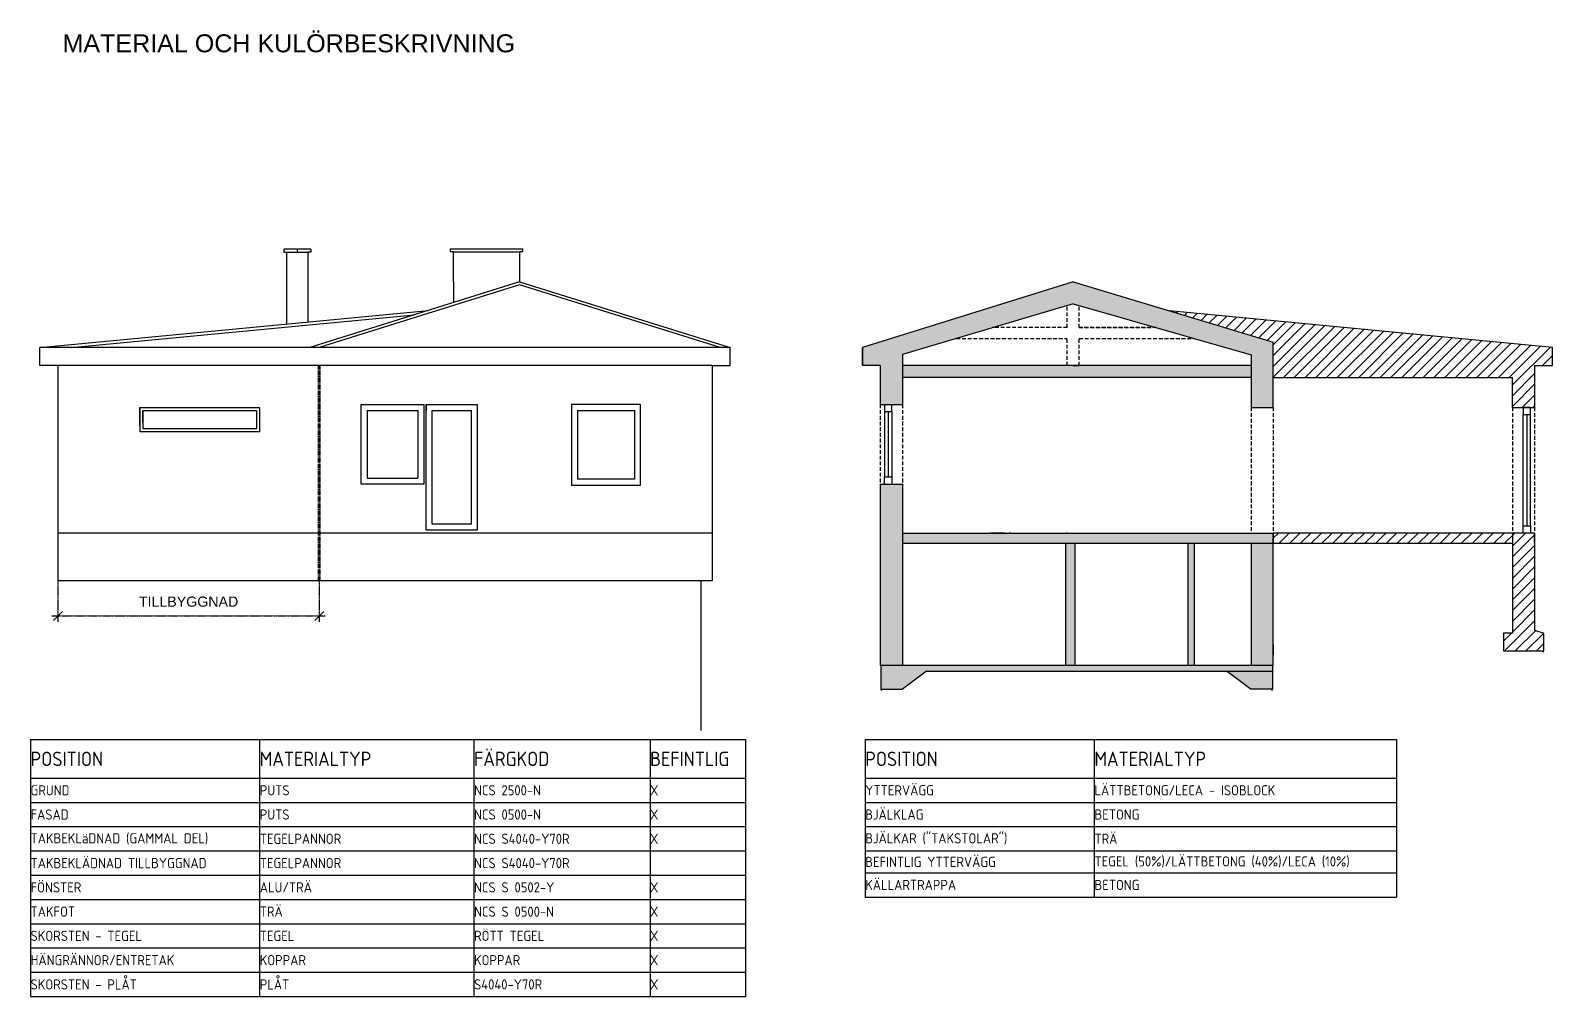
# Model space of a CAD drawing. Header units: millimetres. Extents: x -90687 to 89961, y -57823 to 169777.
# Drawn here: x -47754 to -22304, y -57823 to -41675 of the extents above; entities that cross this region are included whole.
import ezdxf

# ---------------------------------------------------------------- set-up
doc = ezdxf.new("R2010")
doc.units = ezdxf.units.MM
doc.linetypes.add('CENTER2', pattern=[28.575, 19.05, -3.175, 3.175, -3.175])
doc.linetypes.add('HIDDEN', pattern=[9.525, 6.35, -3.175])
doc.layers.get('0').update_dxf_attribs({"color": 1})
for name, color, linetype in [('Angivelser', 7, 'Continuous'), ('Förtydligande', 8, 'CENTER2'), ('Grundritningar', 1, 'Continuous'), ('Rörelsefogar', 1, 'CENTER2')]:
    doc.layers.add(name, color=color, linetype=linetype)
doc.styles.add('ISO', font='isocp.shx')
doc.styles.get("Standard").update_dxf_attribs({"font": 'Arial.ttf', "height": 170})
doc.dimstyles.new('Egen dimension', dxfattribs={"dimscale": 10, "dimtxt": 2.5, "dimasz": 15, "dimexe": 10, "dimexo": 0.625, "dimgap": 15, "dimtad": 1, "dimlfac": 0.001, "dimtxsty": 'Standard', "dimblk": 'OBLIQUE', "dimblk1": 'OBLIQUE', "dimblk2": 'OBLIQUE', "dimcen": 20, "dimdle": 10, "dimadec": 0, "dimazin": 0, "dimtfac": 1, "dimtmove": 0, "dimatfit": 3, "dimldrblk": 'OPEN90', "dimfxl": 1, "dimarcsym": 0})

# ---------------------------------------------------------------- blocks, each defined once
blk = doc.blocks.new('_Oblique')
at = {"color": 0, "linetype": 'ByBlock', "lineweight": -2}
blk.add_line((-0.5, -0.5), (0.5, 0.5), dxfattribs=at)
blk = doc.blocks.new('*D193')
at = {"layer": 'Defpoints', "color": 0, "transparency": 16777216}
for p in [(-47295, -50877), (-42925, -50877), (-42925, -51460)]:
    blk.add_point(p, dxfattribs=at)
at = {"layer": 'Förtydligande', "color": 0, "lineweight": -2, "transparency": 16777216}
for p, q in [((-47295, -50883), (-47295, -51560)), ((-42925, -50883), (-42925, -51560)), ((-47395, -51460), (-42825, -51460))]:
    blk.add_line(p, q, dxfattribs=at)
at = {"layer": 'Förtydligande', "color": 0, "lineweight": -2, "transparency": 16777216, "xscale": 150, "yscale": 150, "zscale": 150, "rotation": 180}
blk.add_blockref('_Oblique', (-47295, -51460), dxfattribs=at)
at = {"layer": 'Förtydligande', "color": 0, "lineweight": -2, "transparency": 16777216, "xscale": 150, "yscale": 150, "zscale": 150}
blk.add_blockref('_Oblique', (-42925, -51460), dxfattribs=at)
at = {"layer": 'Förtydligande', "color": 0, "transparency": 16777216, "insert": (-45110, -51223), "char_height": 170, "attachment_point": 5}
blk.add_mtext('TILLBYGGNAD', dxfattribs=at)
blk = doc.blocks.new('_Open90')
at = {"color": 0, "linetype": 'ByBlock', "lineweight": -2}
for p, q in [((0, 0), (-1, 0)), ((-0.5, 0.5), (0, 0)), ((0, 0), (-0.5, -0.5))]:
    blk.add_line(p, q, dxfattribs=at)
blk = doc.blocks.new('*T194')
at = {"layer": 'Grundritningar', "color": 0, "linetype": 'ByBlock', "lineweight": -2, "transparency": 16777216}
for p, q in [((0, 0), (11956, 0)), ((0, 0), (0, -4294)), ((3832, 0), (3832, -4294)), ((7416, 0), (7416, -4294)), ((10359, 0), (10359, -4294)), ((11956, 0), (11956, -4294)), ((0, -644), (11956, -644)), ((0, -1049), (11956, -1049)), ((0, -1455), (11956, -1455)), ((0, -1861), (11956, -1861)), ((0, -2266), (11956, -2266)), ((0, -2672), (11956, -2672)), ((0, -3078), (11956, -3078)), ((0, -3483), (11956, -3483)), ((0, -3889), (11956, -3889)), ((0, -4294), (11956, -4294))]:
    blk.add_line(p, q, dxfattribs=at)
at = {"layer": 'Grundritningar', "color": 0, "transparency": 16777216, "attachment_point": 4, "style": 'ISO'}
for s, insert, char_height, width in [('POSITION', (2, -322), 240, 3829.15), ('MATERIALTYP', (3834, -322), 240, 3580.66), ('FÄRGKOD', (7417, -322), 240, 2940.17), ('BEFINTLIG', (10360, -322), 240, 1593.6), ('GRUND', (2, -847), 170, 3829.15), ('PUTS', (3834, -847), 170, 3580.66), ('NCS 2500-N', (7417, -847), 170, 2940.17), ('X', (10360, -847), 170, 1593.6), ('FASAD', (2, -1252), 170, 3829.15), ('PUTS', (3834, -1252), 170, 3580.66), ('NCS 0500-N', (7417, -1252), 170, 2940.17), ('X', (10360, -1252), 170, 1593.6), ('TAKBEKLäDNAD (GAMMAL DEL)', (2, -1658), 170, 3829.15), ('TEGELPANNOR', (3834, -1658), 170, 3580.66), ('NCS S4040-Y70R', (7417, -1658), 170, 2940.17), ('X', (10360, -1658), 170, 1593.6), ('TAKBEKLÄDNAD TILLBYGGNAD', (2, -2064), 170, 3829.15), ('TEGELPANNOR', (3834, -2064), 170, 3580.66), ('NCS S4040-Y70R', (7417, -2064), 170, 2940.17), ('FÖNSTER', (2, -2469), 170, 3829.15), ('ALU/TRÄ', (3834, -2469), 170, 3580.66), ('NCS S 0502-Y', (7417, -2469), 170, 2940.17), ('X', (10360, -2469), 170, 1593.6), ('TAKFOT', (2, -2875), 170, 3829.15), ('TRÄ', (3834, -2875), 170, 3580.66), ('NCS S 0500-N', (7417, -2875), 170, 2940.17), ('X', (10360, -2875), 170, 1593.6), ('SKORSTEN - TEGEL', (2, -3280), 170, 3829.15), ('TEGEL', (3834, -3280), 170, 3580.66), ('RÖTT TEGEL', (7417, -3280), 170, 2940.17), ('X', (10360, -3280), 170, 1593.6), ('HÄNGRÄNNOR/ENTRETAK', (2, -3686), 170, 3829.15), ('KOPPAR', (3834, -3686), 170, 3580.66), ('KOPPAR', (7417, -3686), 170, 2940.17), ('X', (10360, -3686), 170, 1593.6), ('SKORSTEN - PLÅT', (2, -4092), 170, 3829.15), ('PLÅT', (3834, -4092), 170, 3580.66), ('S4040-Y70R', (7417, -4092), 170, 2940.17), ('X', (10360, -4092), 170, 1593.6)]:
    blk.add_mtext(s, dxfattribs=dict(at, insert=insert, char_height=char_height, width=width))
blk = doc.blocks.new('*T204')
at = {"layer": 'Grundritningar', "color": 0, "linetype": 'ByBlock', "lineweight": -2, "transparency": 16777216}
for p, q in [((0, 0), (8884, 0)), ((0, 0), (0, -2632)), ((3832, 0), (3832, -2632)), ((8884, 0), (8884, -2632)), ((0, -644), (8884, -644)), ((0, -1049), (8884, -1049)), ((0, -1455), (8884, -1455)), ((0, -1861), (8884, -1861)), ((0, -2226), (8884, -2226)), ((0, -2632), (8884, -2632))]:
    blk.add_line(p, q, dxfattribs=at)
at = {"layer": 'Grundritningar', "color": 0, "transparency": 16777216, "attachment_point": 4, "style": 'ISO'}
for s, insert, char_height, width in [('POSITION', (2, -322), 240, 3829.15), ('MATERIALTYP', (3834, -322), 240, 5048.45), ('YTTERVÄGG', (2, -847), 170, 3829.15), ('LÄTTBETONG/LECA - ISOBLOCK', (3834, -847), 170, 5048.45), ('BJÄLKLAG', (2, -1252), 170, 3829.15), ('BETONG', (3834, -1252), 170, 5048.45), ('BJÄLKAR ("TAKSTOLAR")', (2, -1658), 170, 3829.15), ('TRÄ', (3834, -1658), 170, 5048.45), ('BEFINTLIG YTTERVÄGG', (2, -2044), 170, 3829.15), ('TEGEL (50%)/LÄTTBETONG (40%)/LECA (10%)', (3834, -2044), 170, 5048.45), ('KÄLLARTRAPPA', (2, -2429), 170, 3829.15), ('BETONG', (3834, -2429), 170, 5048.45)]:
    blk.add_mtext(s, dxfattribs=dict(at, insert=insert, char_height=char_height, width=width))

msp = doc.modelspace()

# ---------------------------------------------------------------- hatches: boundary and pattern name
at = {"layer": 'Grundritningar'}
h = msp.add_hatch(color=256, dxfattribs=at)
h.dxf.hatch_style = 1
h.paths.add_polyline_path([(-30320.181, -46242.094), (-27343.437, -47096.539), (-27343.437, -47976.558), (-26974.274, -47976.558), (-26974.274, -47476.558), (-26974.274, -46886.043), (-28707.58, -46363.078), (-30319.777, -45876.653), (-33844.274, -46976.558), (-33844.274, -47263.285), (-33844.274, -47276.558), (-33544.274, -47276.558), (-33544.274, -47926.558), (-33474.274, -47926.558), (-33174.274, -47926.558), (-33174.274, -47090.378)])
h.paths.add_polyline_path([(-26974.274, -50876.558), (-27343.437, -50876.558), (-27343.437, -52286.558), (-26974.274, -52286.558)])
h.paths.add_polyline_path([(-26974.274, -50246.558), (-27343.437, -50246.558), (-27343.437, -50876.558), (-26974.274, -50876.558)])
h.paths.add_polyline_path([(-26974.274, -50076.558), (-33174.274, -50076.558), (-33174.274, -50246.558), (-26974.274, -50246.558)])
h.paths.add_polyline_path([(-28294.274, -50246.558), (-28394.274, -50246.558), (-28394.274, -50876.558), (-28294.274, -50876.558)])
h.paths.add_polyline_path([(-28294.274, -50876.558), (-28394.274, -50876.558), (-28394.274, -52286.558), (-28294.274, -52286.558)])
h.paths.add_polyline_path([(-26984.274, -52386.558), (-27744.274, -52386.558), (-27344.274, -52686.558), (-26984.274, -52686.558)])
h.paths.add_polyline_path([(-26984.274, -52286.558), (-33534.274, -52286.558), (-33534.274, -52386.558), (-33534.274, -52686.558), (-33174.274, -52686.558), (-32774.274, -52386.558), (-26984.274, -52386.558)])
h.paths.add_polyline_path([(-30294.274, -50876.558), (-30444.274, -50876.558), (-30444.274, -52286.558), (-30294.274, -52286.558)])
h.paths.add_polyline_path([(-33174.274, -50876.558), (-33544.274, -50876.558), (-33544.274, -52286.558), (-33534.274, -52286.558), (-33174.274, -52286.558)])
h.paths.add_polyline_path([(-33174.274, -49256.558), (-33544.274, -49256.558), (-33544.274, -50076.558), (-33544.274, -50876.558), (-33174.274, -50876.558)])
h.paths.add_polyline_path([(-30294.274, -50246.558), (-30444.274, -50246.558), (-30444.274, -50876.558), (-30294.274, -50876.558)])
h = msp.add_hatch(dxfattribs=at)
h.set_pattern_fill('ANSI31', color=256, scale=40)
h.set_pattern_definition([(45, (-75640.2, -72607), (-89.80256, 89.80256), [])])
h.paths.add_polyline_path([(-28707.58, -46363.078), (-26974.274, -46886.043), (-26974.274, -47476.558), (-22974.274, -47476.558), (-22974.274, -47976.558), (-22604.274, -47976.558), (-22604.274, -47276.558), (-22304.274, -47276.558), (-22304.274, -46976.558)])
h.paths.add_polyline_path([(-22604.274, -50246.558), (-22604.274, -50076.558), (-22674.274, -50076.558), (-22794.274, -50076.558), (-22974.274, -50076.558), (-22974.274, -50876.558), (-22604.274, -50876.558)])
h.paths.add_polyline_path([(-22974.274, -51746.558), (-23124.274, -51746.558), (-23124.274, -52046.558), (-22454.274, -52046.558), (-22454.274, -51760.973, 0.322822806), (-22467.949, -51741.999), (-22604.274, -51696.558), (-22604.274, -50876.558), (-22974.274, -50876.558)])
h.paths.add_polyline_path([(-22974.274, -50246.558), (-22974.274, -50076.558), (-26974.274, -50076.558), (-26974.274, -50246.558)])
h = msp.add_hatch(color=256, dxfattribs=at)
h.dxf.hatch_style = 1
h.paths.add_polyline_path([(-27343.437, -47476.558), (-27343.437, -47276.558), (-33174.274, -47276.558), (-33174.274, -47476.558)])

# ---------------------------------------------------------------- linework, layer by layer
for p, q in [((-43066.147, -45330.985), (-43516.147, -45330.985)), ((-43516.147, -45330.985), (-43516.147, -45380.985)), ((-43516.147, -45380.985), (-43466.147, -45380.985)), ((-43466.147, -46580.985), (-43466.147, -45380.985)), ((-43466.147, -45380.985), (-43116.147, -45380.985)), ((-43291.147, -45380.985), (-43291.147, -45330.985)), ((-43116.147, -45380.985), (-43116.147, -46547.452)), ((-43066.147, -45380.985), (-43116.147, -45380.985)), ((-43066.147, -45330.985), (-43066.147, -45380.985)), ((-40729.51, -45376.653), (-40729.51, -45326.653)), ((-40729.51, -45326.653), (-39529.51, -45326.653)), ((-40679.51, -45376.653), (-40729.51, -45376.653)), ((-40679.51, -45876.653), (-40679.51, -45376.653)), ((-40679.51, -45376.653), (-39579.51, -45376.653)), ((-39579.51, -45376.653), (-39579.51, -45876.653)), ((-39529.51, -45376.653), (-39579.51, -45376.653)), ((-39529.51, -45326.653), (-39529.51, -45376.653)), ((-43466.147, -46580.985), (-43466.147, -45614.444)), ((-43116.147, -45614.444), (-43116.147, -46547.452)), ((-39579.51, -45876.653), (-43085.013, -46976.558)), ((-39579.106, -45929.154), (-42925.013, -46976.558)), ((-40679.51, -45876.653), (-40679.51, -46221.795)), ((-39579.51, -45876.653), (-36055.013, -46976.558)), ((-36222.385, -46976.558), (-39579.106, -45929.154)), ((-30319.777, -45876.653), (-33844.274, -46976.558)), ((-30319.777, -45876.653), (-28707.58, -46363.078)), ((-30320.181, -46242.094), (-33174.274, -47090.378)), ((-30320.181, -46242.094), (-27343.437, -47096.539)), ((-47595.013, -46976.558), (-41102.578, -46354.539)), ((-47070.811, -46976.558), (-41333.019, -46426.843)), ((-22304.274, -46976.558), (-28707.58, -46363.078)), ((-28707.58, -46363.078), (-26974.274, -46886.043)), ((-47595.013, -47276.558), (-47595.013, -46976.558)), ((-36055.013, -46976.558), (-47595.013, -46976.558)), ((-42925.013, -46976.558), (-43085.013, -46976.558)), ((-36055.013, -47276.558), (-36055.013, -46976.558)), ((-33844.274, -46976.558), (-33844.274, -47276.558)), ((-33844.274, -47263.285), (-33844.274, -46976.558)), ((-26974.274, -47476.558), (-26974.274, -46886.043)), ((-22304.274, -47276.558), (-22304.274, -46976.558)), ((-47295.013, -47276.558), (-47595.013, -47276.558)), ((-36355.013, -47276.558), (-47295.013, -47276.558)), ((-47295.013, -47276.558), (-47295.013, -50076.558)), ((-36355.013, -47276.558), (-38505.013, -47276.558)), ((-36355.013, -47276.558), (-36355.013, -50076.558)), ((-36355.013, -47276.558), (-36055.013, -47276.558)), ((-36355.013, -47276.558), (-36355.013, -49223.089)), ((-33544.274, -47276.558), (-33844.274, -47276.558)), ((-33544.274, -47276.558), (-33544.274, -47926.558)), ((-33174.274, -47090.378), (-33174.274, -47926.558)), ((-27343.437, -47276.558), (-33174.274, -47276.558)), ((-30320.181, -47276.558), (-30420.181, -47276.558)), ((-30320.181, -47276.558), (-30220.181, -47276.558)), ((-27343.437, -47096.539), (-27343.437, -47976.558)), ((-27343.437, -47276.558), (-27343.437, -47476.558)), ((-22604.274, -47276.558), (-22604.274, -47976.558)), ((-22604.274, -47276.558), (-22304.274, -47276.558)), ((-27343.437, -47476.558), (-33174.274, -47476.558)), ((-26974.274, -47476.558), (-22974.274, -47476.558)), ((-26974.274, -47976.558), (-26974.274, -47476.558)), ((-22974.274, -47976.558), (-22974.274, -47476.558)), ((-45925.013, -47976.558), (-43925.013, -47976.558)), ((-45925.013, -48276.558), (-45925.013, -47976.558)), ((-45925.013, -47976.558), (-45925.013, -48026.558)), ((-45925.013, -47976.558), (-45925.013, -48376.558)), ((-45875.013, -48026.558), (-43975.013, -48026.558)), ((-45875.013, -48226.558), (-45875.013, -48026.558)), ((-45875.013, -48026.558), (-45875.013, -48326.558)), ((-43975.013, -48026.558), (-43975.013, -48226.558)), ((-43975.013, -48026.558), (-43975.013, -48326.558)), ((-43925.013, -47976.558), (-43925.013, -48276.558)), ((-43925.013, -47976.558), (-43925.013, -48376.558)), ((-42225.013, -49256.558), (-42225.013, -47926.558)), ((-42225.013, -47926.558), (-41175.013, -47926.558)), ((-42125.013, -48026.558), (-42125.013, -49156.558)), ((-42125.013, -48026.558), (-41275.013, -48026.558)), ((-41275.013, -48026.558), (-41275.013, -49156.558)), ((-41175.013, -47926.558), (-41175.013, -49256.558)), ((-41135.013, -47926.558), (-40285.013, -47926.558)), ((-41135.013, -50026.558), (-41135.013, -47926.558)), ((-41135.013, -47926.558), (-41135.013, -48026.558)), ((-41035.013, -49926.558), (-41035.013, -48026.558)), ((-41035.013, -48026.558), (-40385.013, -48026.558)), ((-40385.013, -48026.558), (-40385.013, -49926.558)), ((-40285.013, -47926.558), (-40285.013, -50026.558)), ((-40285.013, -47976.558), (-40285.013, -48076.558)), ((-37555.013, -47926.558), (-38705.013, -47926.558)), ((-38705.013, -47926.558), (-38705.013, -49276.558)), ((-38605.013, -48026.558), (-38605.013, -49176.558)), ((-38605.013, -48026.558), (-37655.013, -48026.558)), ((-37655.013, -48026.558), (-37655.013, -49176.558)), ((-37555.013, -49276.558), (-37555.013, -47926.558)), ((-33544.274, -47926.558), (-33174.274, -47926.558)), ((-33544.274, -47926.558), (-33474.274, -47926.558)), ((-33474.274, -47926.558), (-33474.274, -48046.558)), ((-33474.274, -48046.558), (-33354.274, -48046.558)), ((-33474.274, -48046.558), (-33474.274, -49136.558)), ((-33414.274, -48046.558), (-33414.274, -49136.558)), ((-33354.274, -48046.558), (-33354.274, -47926.558)), ((-33354.274, -48046.558), (-33354.274, -49136.558)), ((-27343.437, -47976.558), (-26974.274, -47976.558)), ((-22974.274, -47976.558), (-22604.274, -47976.558)), ((-22674.274, -47976.558), (-22794.274, -47976.558)), ((-22794.274, -47976.558), (-22794.274, -48096.558)), ((-22794.274, -48096.558), (-22674.274, -48096.558)), ((-22794.274, -49956.558), (-22794.274, -48096.558)), ((-22794.274, -48096.558), (-22734.274, -48096.558)), ((-22734.274, -48096.558), (-22734.274, -49956.558)), ((-22674.274, -49956.558), (-22674.274, -47976.558)), ((-45875.013, -48326.558), (-43975.013, -48326.558)), ((-45925.013, -48376.558), (-43925.013, -48376.558)), ((-41175.013, -49256.558), (-42225.013, -49256.558)), ((-42125.013, -49156.558), (-41275.013, -49156.558)), ((-38705.013, -49276.558), (-37555.013, -49276.558)), ((-37655.013, -49176.558), (-38605.013, -49176.558)), ((-33544.274, -49256.558), (-33544.274, -50076.558)), ((-33544.274, -49256.558), (-33174.274, -49256.558)), ((-33474.274, -49256.558), (-33474.274, -49136.558)), ((-33474.274, -49136.558), (-33354.274, -49136.558)), ((-33354.274, -49136.558), (-33354.274, -49256.558)), ((-33174.274, -49256.558), (-33174.274, -52286.558)), ((-36355.013, -50076.558), (-47295.013, -50076.558)), ((-47295.013, -50076.558), (-47295.013, -50876.558)), ((-40285.013, -50026.558), (-41135.013, -50026.558)), ((-40285.013, -50076.558), (-41135.013, -50076.558)), ((-40385.013, -49926.558), (-41035.013, -49926.558)), ((-36355.013, -50076.558), (-36355.013, -50876.558)), ((-33544.274, -50076.558), (-33544.274, -50876.558)), ((-33174.274, -50076.558), (-26974.274, -50076.558)), ((-31464.274, -50076.558), (-31714.274, -50076.558)), ((-31513.342, -50076.558), (-31503.342, -50076.558)), ((-31464.274, -50076.558), (-30484.274, -50076.558)), ((-31464.274, -50076.558), (-31364.274, -50076.558)), ((-31364.274, -50076.558), (-31394.274, -50076.558)), ((-30484.274, -50076.558), (-30364.274, -50076.558)), ((-30418.8, -50076.558), (-30428.8, -50076.558)), ((-26974.274, -50076.558), (-26974.274, -50246.558)), ((-26974.274, -52286.558), (-26974.274, -50076.558)), ((-22974.274, -50076.558), (-26974.274, -50076.558)), ((-22974.274, -50076.558), (-22974.274, -50876.558)), ((-22604.274, -50076.558), (-22974.274, -50076.558)), ((-22794.274, -50076.558), (-22794.274, -49956.558)), ((-22794.274, -49956.558), (-22734.274, -49956.558)), ((-22674.274, -50076.558), (-22794.274, -50076.558)), ((-22734.274, -49956.558), (-22674.274, -49956.558)), ((-22674.274, -49956.558), (-22674.274, -50076.558)), ((-22604.274, -50076.558), (-22674.274, -50076.558)), ((-22604.274, -50076.558), (-22604.274, -50876.558)), ((-22604.274, -50246.558), (-22604.274, -50076.558)), ((-33174.274, -50246.558), (-26974.274, -50246.558)), ((-30444.274, -52286.558), (-30444.274, -50246.558)), ((-30294.274, -50246.558), (-30294.274, -52286.558)), ((-28394.274, -52286.558), (-28394.274, -50246.558)), ((-28394.274, -50246.558), (-28294.274, -50246.558)), ((-28294.274, -50246.558), (-28294.274, -52286.558)), ((-27343.437, -50246.558), (-27343.437, -52286.558)), ((-26974.274, -50246.558), (-22974.274, -50246.558)), ((-22604.274, -50246.558), (-22604.274, -51696.558)), ((-36355.013, -50876.558), (-47295.013, -50876.558)), ((-42925.013, -50876.558), (-42935.013, -50876.558)), ((-36544.274, -50876.558), (-36544.274, -53376.558)), ((-33544.274, -50876.558), (-33544.274, -52286.558)), ((-22974.274, -50876.558), (-22974.274, -51746.558)), ((-22974.274, -51746.558), (-23124.274, -51746.558)), ((-23124.274, -51746.558), (-23124.274, -52046.558)), ((-22604.274, -51696.558), (-22467.949, -51741.999)), ((-22454.274, -51760.973), (-22454.274, -52046.558)), ((-26974.274, -51946.558), (-26974.274, -52116.558)), ((-23124.274, -52046.558), (-22454.274, -52046.558)), ((-33544.274, -52286.558), (-26974.274, -52286.558)), ((-33544.274, -52286.558), (-33534.274, -52286.558)), ((-33534.274, -52286.558), (-33534.274, -52686.558)), ((-33534.274, -52286.558), (-33534.274, -52386.558)), ((-32774.274, -52386.558), (-33174.274, -52686.558)), ((-32774.274, -52386.558), (-26984.274, -52386.558)), ((-30294.274, -52286.558), (-28394.274, -52286.558)), ((-27744.274, -52386.558), (-27344.274, -52686.558)), ((-26984.274, -52286.558), (-26984.274, -52686.558)), ((-26974.274, -52286.558), (-26984.274, -52286.558)), ((-33534.274, -52686.558), (-33174.274, -52686.558)), ((-26984.274, -52686.558), (-27344.274, -52686.558))]:
    msp.add_line(p, q, dxfattribs=at)
at = {"layer": 'Grundritningar', "linetype": 'HIDDEN', "ltscale": 10}
for p, q in [((-30420.181, -46642.094), (-30420.181, -46271.816)), ((-30220.181, -46642.094), (-30220.181, -46270.798)), ((-32271.618, -46822.094), (-30420.181, -46822.094)), ((-30420.181, -46642.094), (-31666, -46642.094)), ((-30420.181, -47276.558), (-30420.181, -46822.094)), ((-30220.181, -46642.094), (-28974.362, -46642.094)), ((-28926.647, -46642.094), (-30220.181, -46642.094)), ((-30220.181, -46822.094), (-28299.557, -46822.094)), ((-30220.181, -47276.558), (-30220.181, -46822.094)), ((-33544.274, -47926.558), (-33544.274, -49256.558)), ((-33174.274, -47926.558), (-33174.274, -49256.558)), ((-27343.437, -47976.558), (-27343.437, -50076.558)), ((-26974.274, -47976.558), (-26974.274, -50076.558)), ((-22974.274, -47976.558), (-22974.274, -50076.558)), ((-22604.274, -47976.558), (-22604.274, -50076.558))]:
    msp.add_line(p, q, dxfattribs=at)
at = {"layer": 'Grundritningar'}
for centre, radius, start, end in [((-22474.274, -51760.973), 20, 0, 71.5650512), ((-22464.274, -52046.558), 10, 180, 0), ((-33524.274, -52686.558), 10, 180, 0), ((-26994.274, -52686.558), 10, 180, 0)]:
    msp.add_arc(centre, radius, start, end, dxfattribs=at)
at = {"layer": 'Rörelsefogar', "lineweight": 211, "ltscale": 0.1}
msp.add_line((-42925.013, -47276.558), (-42925.013, -50876.558), dxfattribs=at)

# ---------------------------------------------------------------- block references
for name, p in [('*T194', (-47754.018, -53528.274)), ('*T204', (-33798, -53528.274))]:
    msp.add_blockref(name, p)

# ---------------------------------------------------------------- texts
at = {"layer": 'Angivelser'}
msp.add_text('MATERIAL OCH KULÖRBESKRIVNING', height=300, dxfattribs=at).set_placement((-47218.151, -42039.973))

# ---------------------------------------------------------------- dimensions: what is measured, and where the dimension line sits
at = {"layer": 'Förtydligande'}
dim = msp.add_linear_dim(base=(-42925.013, -51459.659), p1=(-47295.013, -50876.558), p2=(-42925.013, -50876.558), text='TILLBYGGNAD', dimstyle='Egen dimension', dxfattribs=at)
dim.commit()
dim.dimension.update_dxf_attribs({"geometry": '*D193', "text_midpoint": (-45110.013, -51459.659), "dimtype": 160})

doc.saveas('drawing.dxf')
